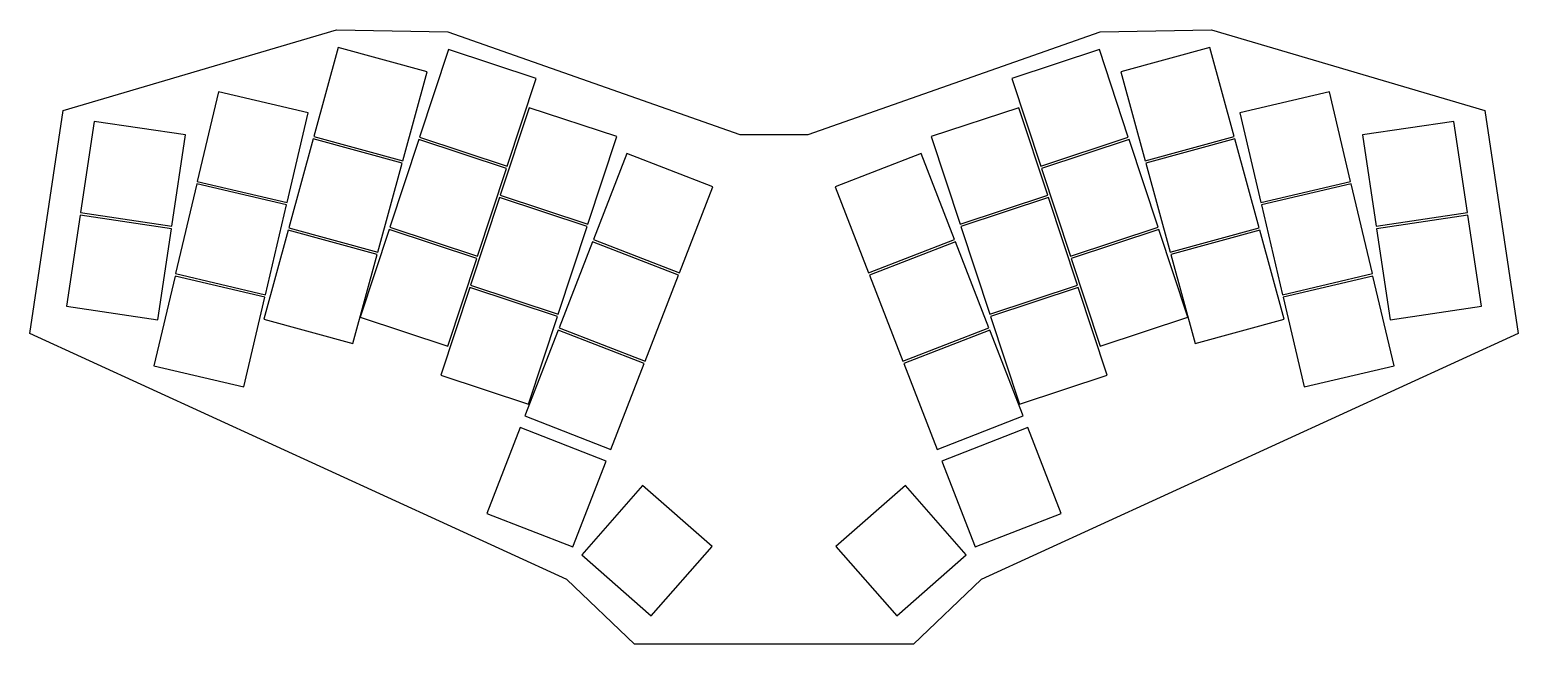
# Model space of a CAD drawing. Header units: millimetres. Extents: x -15 to 283, y -57 to 66.
import ezdxf

# ---------------------------------------------------------------- set-up
doc = ezdxf.new("R2010")
doc.units = ezdxf.units.MM

msp = doc.modelspace()

# ---------------------------------------------------------------- linework, layer by layer
for p, q in [((-8.41, 50.3), (46.39, 66.47)), ((46.39, 66.47), (68.74, 66.06)), ((68.74, 66.06), (127.3, 45.45)), ((140.96, 45.45), (199.53, 66.06)), ((199.53, 66.06), (221.87, 66.47)), ((221.87, 66.47), (276.67, 50.3)), ((46.72, 62.91), (41.85, 45.06)), ((64.57, 58.04), (46.72, 62.91)), ((221.54, 62.91), (203.7, 58.04)), ((226.41, 45.06), (221.54, 62.91)), ((68.87, 62.49), (63.08, 44.92)), ((86.44, 56.69), (68.87, 62.49)), ((199.39, 62.49), (181.82, 56.69)), ((205.18, 44.92), (199.39, 62.49)), ((59.7, 40.19), (64.57, 58.04)), ((203.7, 58.04), (208.56, 40.19)), ((22.74, 54.05), (18.5, 36.05)), ((40.75, 49.81), (22.74, 54.05)), ((80.65, 39.12), (86.44, 56.69)), ((181.82, 56.69), (187.61, 39.12)), ((245.52, 54.05), (227.51, 49.81)), ((249.76, 36.05), (245.52, 54.05)), ((85.04, 50.84), (79.25, 33.27)), ((102.61, 45.04), (85.04, 50.84)), ((183.22, 50.84), (165.65, 45.04)), ((189.02, 33.27), (183.22, 50.84)), ((-15.1, 5.54), (-8.41, 50.3)), ((-2.16, 48.1), (-4.9, 29.8)), ((16.13, 45.36), (-2.16, 48.1)), ((36.51, 31.81), (40.75, 49.81)), ((227.51, 49.81), (231.75, 31.81)), ((270.43, 48.1), (252.13, 45.36)), ((273.16, 29.8), (270.43, 48.1)), ((276.67, 50.3), (283.36, 5.54)), ((13.4, 27.07), (16.13, 45.36)), ((41.85, 45.06), (59.7, 40.19)), ((63.08, 44.92), (80.65, 39.12)), ((96.82, 27.47), (102.61, 45.04)), ((127.3, 45.45), (140.96, 45.45)), ((165.65, 45.04), (171.45, 27.47)), ((187.61, 39.12), (205.18, 44.92)), ((208.56, 40.19), (226.41, 45.06)), ((252.13, 45.36), (254.87, 27.07)), ((41.72, 44.58), (36.86, 26.73)), ((59.57, 39.71), (41.72, 44.58)), ((62.92, 44.44), (57.13, 26.87)), ((80.49, 38.65), (62.92, 44.44)), ((205.34, 44.44), (187.77, 38.65)), ((211.13, 26.87), (205.34, 44.44)), ((226.54, 44.58), (208.69, 39.71)), ((231.41, 26.73), (226.54, 44.58)), ((54.7, 21.86), (59.57, 39.71)), ((104.64, 41.66), (97.93, 24.42)), ((121.88, 34.95), (104.64, 41.66)), ((163.63, 41.66), (146.39, 34.95)), ((170.33, 24.42), (163.63, 41.66)), ((208.69, 39.71), (213.56, 21.86)), ((18.5, 36.05), (36.51, 31.81)), ((74.7, 21.08), (80.49, 38.65)), ((187.77, 38.65), (193.56, 21.08)), ((231.75, 31.81), (249.76, 36.05)), ((18.39, 35.56), (14.15, 17.55)), ((36.39, 31.32), (18.39, 35.56)), ((79.25, 33.27), (96.82, 27.47)), ((115.17, 17.71), (121.88, 34.95)), ((146.39, 34.95), (153.09, 17.71)), ((171.45, 27.47), (189.02, 33.27)), ((249.88, 35.56), (231.87, 31.32)), ((254.12, 17.55), (249.88, 35.56)), ((32.15, 13.31), (36.39, 31.32)), ((79.09, 32.79), (73.3, 15.22)), ((96.66, 27), (79.09, 32.79)), ((189.17, 32.79), (171.6, 27)), ((194.97, 15.22), (189.17, 32.79)), ((231.87, 31.32), (236.11, 13.31)), ((-4.97, 29.31), (-7.71, 11.01)), ((13.32, 26.57), (-4.97, 29.31)), ((-4.9, 29.8), (13.4, 27.07)), ((57.13, 26.87), (74.7, 21.08)), ((90.87, 9.43), (96.66, 27)), ((171.6, 27), (177.4, 9.43)), ((193.56, 21.08), (211.13, 26.87)), ((254.87, 27.07), (273.16, 29.8)), ((273.24, 29.31), (254.94, 26.57)), ((275.97, 11.01), (273.24, 29.31)), ((10.59, 8.28), (13.32, 26.57)), ((36.72, 26.25), (31.86, 8.4)), ((54.57, 21.38), (36.72, 26.25)), ((36.86, 26.73), (54.7, 21.86)), ((56.97, 26.4), (51.18, 8.83)), ((74.54, 20.6), (56.97, 26.4)), ((97.75, 23.95), (91.04, 6.71)), ((114.99, 17.24), (97.75, 23.95)), ((97.93, 24.42), (115.17, 17.71)), ((153.09, 17.71), (170.33, 24.42)), ((170.51, 23.95), (153.27, 17.24)), ((177.22, 6.71), (170.51, 23.95)), ((211.29, 26.4), (193.72, 20.6)), ((217.08, 8.83), (211.29, 26.4)), ((213.56, 21.86), (231.41, 26.73)), ((231.54, 26.25), (213.69, 21.38)), ((236.41, 8.4), (231.54, 26.25)), ((254.94, 26.57), (257.67, 8.28)), ((49.71, 3.53), (54.57, 21.38)), ((213.69, 21.38), (218.56, 3.53)), ((68.75, 3.03), (74.54, 20.6)), ((193.72, 20.6), (199.51, 3.03)), ((14.03, 17.07), (9.79, -0.94)), ((32.04, 12.83), (14.03, 17.07)), ((14.15, 17.55), (32.15, 13.31)), ((73.3, 15.22), (90.87, 9.43)), ((108.29, 0), (114.99, 17.24)), ((153.27, 17.24), (159.98, 0)), ((177.4, 9.43), (194.97, 15.22)), ((236.11, 13.31), (254.12, 17.55)), ((254.23, 17.07), (236.22, 12.83)), ((258.47, -0.94), (254.23, 17.07)), ((27.8, -5.18), (32.04, 12.83)), ((73.14, 14.75), (67.35, -2.82)), ((90.71, 8.96), (73.14, 14.75)), ((195.12, 14.75), (177.56, 8.96)), ((200.92, -2.82), (195.12, 14.75)), ((236.22, 12.83), (240.46, -5.18)), ((-7.71, 11.01), (10.59, 8.28)), ((84.91, -8.61), (90.71, 8.96)), ((177.56, 8.96), (183.35, -8.61)), ((257.67, 8.28), (275.97, 11.01)), ((31.86, 8.4), (49.71, 3.53)), ((51.18, 8.83), (68.75, 3.03)), ((90.86, 6.24), (84.16, -11)), ((108.11, -0.46), (90.86, 6.24)), ((91.04, 6.71), (108.29, 0)), ((159.98, 0), (177.22, 6.71)), ((177.4, 6.24), (160.16, -0.46)), ((184.11, -11), (177.4, 6.24)), ((199.51, 3.03), (217.08, 8.83)), ((218.56, 3.53), (236.41, 8.4)), ((92.6, -43.79), (-15.1, 5.54)), ((283.36, 5.54), (175.67, -43.79)), ((9.79, -0.94), (27.8, -5.18)), ((67.35, -2.82), (84.91, -8.61)), ((101.4, -17.71), (108.11, -0.46)), ((160.16, -0.46), (166.86, -17.71)), ((183.35, -8.61), (200.92, -2.82)), ((240.46, -5.18), (258.47, -0.94)), ((84.16, -11), (101.4, -17.71)), ((166.86, -17.71), (184.11, -11)), ((83.25, -13.33), (76.55, -30.57)), ((100.49, -20.04), (83.25, -13.33)), ((185.01, -13.33), (167.77, -20.04)), ((191.72, -30.57), (185.01, -13.33)), ((93.79, -37.28), (100.49, -20.04)), ((167.77, -20.04), (174.47, -37.28)), ((107.79, -24.97), (95.59, -38.88)), ((121.7, -37.17), (107.79, -24.97)), ((160.47, -24.97), (146.56, -37.17)), ((172.67, -38.88), (160.47, -24.97)), ((76.55, -30.57), (93.79, -37.28)), ((174.47, -37.28), (191.72, -30.57)), ((109.5, -51.08), (121.7, -37.17)), ((146.56, -37.17), (158.76, -51.08)), ((95.59, -38.88), (109.5, -51.08)), ((158.76, -51.08), (172.67, -38.88)), ((106.16, -56.79), (92.6, -43.79)), ((175.67, -43.79), (162.11, -56.79)), ((162.11, -56.79), (106.16, -56.79))]:
    msp.add_line(p, q)

doc.saveas('drawing.dxf')
